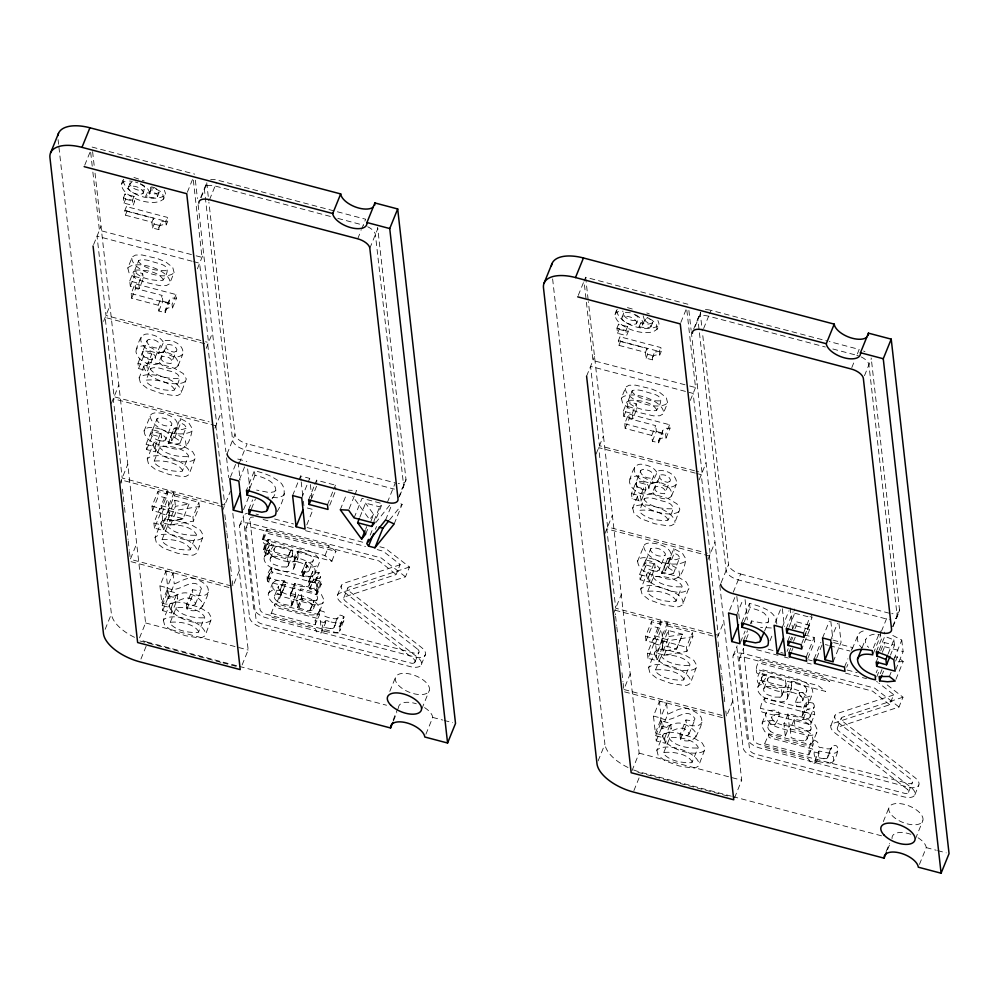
<?xml version="1.0" encoding="UTF-8"?>
<svg xmlns="http://www.w3.org/2000/svg" width="999" height="999" viewBox="0 0 999 999"><rect width="100%" height="100%" fill="white"/><g stroke="black" fill="none" stroke-linecap="round" stroke-linejoin="round"><path stroke-width="0.75" stroke-dasharray="5 3.75" d="M158.816 229.633L158.878 227.36L161.576 221.753L167.77 221.104L167.357 217.37L126.436 206.581L124.85 210.489L125.375 215.172L151.91 222.178L152.56 227.984L158.816 229.633L160.464 223.439M165.11 312.675L165.172 310.402L169.143 300.612L170.255 298.926L172.627 298.064L176.448 298.276L176.036 294.543L135.115 283.753L131.144 293.544L131.668 298.226L158.204 305.219L158.853 311.026L165.11 312.675L169.081 302.884L169.143 300.612M278.396 586.388L278.296 587.175A10.29 5.007 22.1 0 0 278.534 588.349L278.871 589.035A7.805 3.796 22.1 0 0 280.507 590.909C283.366 591.171 278.009 604.27 276.523 600.699A7.805 3.796 22.1 0 1 274.9 598.826L274.563 598.139A10.29 5.007 22.1 0 1 274.325 596.965L274.425 596.178A8.179 3.984 22.1 0 1 275.886 594.717A9.478 4.608 22.1 0 1 279.683 594.255L281.406 594.28L285.502 584.353L284.965 581.231L280.931 580.169L276.236 580.419L272.54 583.079L272.852 588.211L276.823 593.044L283.666 596.965L315.247 605.094L321.94 603.771L323.414 601.935L323.676 599.338L321.266 594.255L315.497 589.772L309.203 587.137L294.742 583.416L290.397 593.593L291.758 605.918L284.253 604.42A11.301 5.495 22.1 0 1 277.535 601.585M652.347 359.827L652.397 357.555L655.107 351.948L661.301 351.286L660.876 347.565L619.967 336.775L618.369 340.684L618.905 345.367L645.441 352.372L646.091 358.179L652.347 359.827L653.995 353.634M658.641 442.869L658.691 440.596L662.662 430.806L663.786 429.12L666.158 428.259L669.979 428.459L669.555 424.737L628.633 413.948L624.662 423.738L625.187 428.421L651.723 435.414L652.384 441.221L658.641 442.869L662.612 433.079L662.662 430.806M770.466 731.218L770.054 730.893A7.805 3.796 22.1 0 1 768.418 729.02L768.094 728.333A10.29 5.007 22.1 0 1 767.856 727.16L767.944 726.373A8.179 3.984 22.1 0 1 769.405 724.912A9.478 4.608 22.1 0 1 773.201 724.45L775.049 724.325L774.125 720.816L767.07 720.179L762.724 722.065L761.775 725.936L764.759 731.568L771.777 736.325L803.883 744.992L809.153 744.755L812.299 743.031L816.945 732.13L817.194 729.532L814.784 724.437L809.028 719.967L802.721 717.332L788.273 713.611L783.915 723.788L785.289 736.113L777.771 734.615A11.101 5.395 22.1 0 1 770.341 731.28M775.049 724.325C782.105 713.948 780.044 708.691 770.067 710.539C767.844 710.876 765.621 712.562 765.684 714.984C766.196 723.014 775.162 726.797 781.88 728.696L802.697 734.19C807.18 735.239 814.098 736.95 816.945 732.13M325.349 621.003L325.549 622.839L321.116 633.091L316.72 631.843L315.272 628.708L272.377 617.382C269.83 616.445 270.741 611.001 274.126 614.06L314.997 624.812L319.543 614.797L319.193 610.489L324.101 611.713L324.925 616.321L328.221 617.494A21.391 10.402 22.1 0 0 334.952 618.806L336.601 618.606A5.207 2.535 22.1 0 0 337.699 618.094L338.199 617.157A10.202 4.958 22.1 0 0 338.211 616.358C337.987 613.736 344.717 615.696 344.268 618.256A25.699 12.5 22.1 0 1 344.28 619.218L339.598 631.256M319.543 614.797L275.886 603.683C273.976 603.346 274.825 607.355 276.348 607.592L318.768 618.781C322.552 620.179 318.132 628.071 324.25 627.285M830.718 762.911A10.077 4.908 22.1 0 0 833.104 761.438C836.238 759.09 842.332 741.021 831.742 746.553A10.202 4.958 22.1 0 1 831.73 747.339L831.218 748.276A5.207 2.535 22.1 0 1 830.132 748.8L827.909 748.875A22.053 10.727 22.1 0 1 821.752 747.639C816.545 748.676 819.679 742.632 816.745 741.445C809.777 736.925 815.172 744.929 812.187 745.154L769.105 733.828L764.572 743.855L764.922 746.902L765.896 747.564L808.316 758.765C813.223 767.632 818.83 762.899 818.868 751.198M768.556 734.065L768.893 737.112L769.867 737.774L812.299 748.963C816.083 750.374 811.663 758.266 817.781 757.479M873.313 653.458L880.693 635.277C872.477 631.093 859.215 639.135 868.643 647.414M127.785 268.007L129.133 273.152L135.926 278.559L144.405 282.055L160.002 285.689L166.321 285.577L169.518 283.816L174.113 272.652L172.765 267.495L165.971 262.063L157.63 258.591L141.945 254.945L135.577 255.057L132.368 256.83L127.785 268.007C135.764 259.415 169.206 269.268 170.13 282.442M131.756 258.217C132.705 271.353 166.071 281.169 174.113 272.652M139.123 377.897L140.472 383.042L147.265 388.449L161.388 393.606L174.912 395.741L177.66 395.467L180.856 393.706L186.313 378.983L183.329 373.614L174.363 368.231L158.641 363.586L150.462 362.699L147.702 362.987L144.505 364.76L139.123 377.897C147.103 369.305 180.544 379.158 181.468 392.332M143.893 366.146C144.843 379.283 178.209 389.098 186.239 380.582M147.215 458.891L148.551 464.036L155.357 469.443L169.48 474.6L183.004 476.735L185.739 476.461L188.948 474.7L195.604 457.043L192.62 451.673L183.641 446.291L167.932 441.645L159.74 440.759L156.993 441.046L153.784 442.819L147.215 458.891C155.195 450.299 188.636 460.152 189.56 473.326M153.172 444.205C154.121 457.342 187.487 467.157 195.529 458.641M155.032 537.487L156.381 542.632L163.174 548.039L177.298 553.196L190.821 555.332L193.569 555.057L196.766 553.284L203.421 535.626L200.437 530.257L191.458 524.875L175.749 520.242L167.57 519.355L164.81 519.642L161.601 521.416L155.032 537.487C163.012 528.896 196.453 538.748 197.377 551.923M161.001 522.802C161.938 535.939 195.317 545.741 203.346 537.237M163.299 620.054L164.648 625.199L171.441 630.606L185.564 635.764L199.088 637.899L201.835 637.624L205.032 635.864L211.688 618.206L208.704 612.837L199.725 607.454L184.016 602.809L175.836 601.922L173.077 602.21L169.867 603.995L163.299 620.054C171.279 611.463 204.72 621.316 205.644 634.49M169.268 605.369C170.205 618.506 203.584 628.321 211.613 619.805M621.316 398.201L622.652 403.346L629.457 408.753L637.924 412.25L653.533 415.871L659.839 415.759L663.049 413.998L667.632 402.834L666.283 397.677L659.502 392.257L651.161 388.786L635.464 385.139L629.095 385.252L625.898 387.025L621.316 398.201C629.295 389.61 662.737 399.463 663.661 412.637M625.287 388.411C626.236 401.548 659.602 411.351 667.632 402.834M632.654 508.079L633.99 513.236L640.796 518.643L654.919 523.801L668.443 525.936L671.178 525.649L674.387 523.888L679.844 509.165L676.86 503.796L667.881 498.414L652.172 493.781L643.993 492.894L641.233 493.181L638.024 494.955L632.654 508.079C640.634 499.5 674.075 509.353 674.999 522.514M637.424 496.341C638.361 509.478 671.74 519.28 679.77 510.776M640.734 589.085L642.082 594.23L648.875 599.637L663.011 604.795L676.535 606.93L679.27 606.655L682.479 604.882L689.123 587.225L686.138 581.855L677.172 576.473L661.45 571.84L653.271 570.953L650.511 571.241L647.315 573.014L640.734 589.085C653.646 576.848 676.111 600.998 689.048 588.836M646.703 574.4C646.528 582.892 656.917 585.926 663.324 588.448M648.563 667.669L649.899 672.827L656.705 678.234L670.829 683.391L684.352 685.526L687.087 685.239L690.297 683.478L696.94 665.821L693.955 660.451L684.989 655.069L669.268 650.436L661.088 649.537L658.341 649.825L655.132 651.61L648.563 667.669C656.543 659.09 689.984 668.93 690.908 682.105M654.52 652.984C655.469 666.133 688.835 675.936 696.865 667.419M656.83 750.249L658.166 755.394L664.972 760.801L679.095 765.958L692.619 768.094L695.354 767.819L698.563 766.046L705.207 748.401L702.222 743.019L693.256 737.637L677.534 733.004L669.355 732.117L666.608 732.404L663.398 734.178L656.83 750.249C664.81 741.658 698.251 751.51 699.175 764.685M662.787 735.564C663.736 748.701 697.102 758.516 705.132 749.999M683.091 603.521C683.266 595.079 672.989 591.97 666.608 589.46M277.135 511.65C283.067 501.798 289.835 486.501 276.423 479.607C269.855 475.037 262.138 472.589 254.433 470.691L246.478 490.272M776.772 624.025C776.673 610.664 760.039 606.306 749.512 603.384L741.57 622.964M863.261 630.981C854.757 633.004 856.555 643.718 862.137 648.001M186.476 604.457L186.975 608.94C195.23 614.422 209.315 606.605 198.564 598.488A12.675 6.169 22.1 0 0 191.746 594.542C183.404 589.922 175.787 595.704 168.294 598.663L167.07 587.749L173.039 573.064L165.896 571.178L159.94 585.864L161.838 602.822C173.564 609.315 186.813 588.848 195.479 603.271L194.817 604.782L192.732 605.332L186.476 604.457L192.432 589.76L198.689 590.646L200.787 590.097L201.436 588.586C192.782 574.163 179.533 594.63 167.807 588.136L165.896 571.178M202.485 606.805C204.895 599.8 213.062 589.785 204.533 583.803A12.675 6.169 22.1 0 0 197.702 579.857C189.36 575.237 181.743 581.018 174.263 583.978L168.294 598.663M679.994 734.64L680.506 739.123C688.761 744.605 702.846 736.787 692.095 728.683A12.675 6.169 22.1 0 0 685.264 724.737C676.922 720.117 669.305 725.898 661.825 728.858L660.601 717.944L666.558 703.259L659.427 701.373L653.458 716.058L655.369 733.004C667.095 739.51 680.344 719.043 688.998 733.466L688.348 734.977L686.251 735.526L679.994 734.64L685.963 719.954L692.22 720.841L694.305 720.291L694.967 718.781C686.301 704.357 673.051 724.824 661.338 718.318L659.427 701.373M696.016 736.987C698.426 729.982 706.58 719.979 698.051 713.998A12.675 6.169 22.1 0 0 691.233 710.052C682.891 705.431 675.274 711.213 667.782 714.173L661.825 728.858M123.739 179.246C110.39 196.104 165.734 213.674 165.434 193.244L164.373 190.285M123.052 180.582C126.061 195.23 153.534 202.722 165.21 195.404M144.093 430.931C145.005 442.819 160.789 445.092 169.88 447.902C185.477 452.26 189.448 444.505 192.432 428.908L188.923 423.089L180.257 418.431L174.288 433.116L174.788 437.574L179.72 440.784L180.032 443.069L176.086 444.243L168.269 443.144L174.113 428.359L177.372 427.048C179.42 416.733 163.774 412.637 155.682 412.812A14.348 6.981 22.1 0 0 150.737 414.897L144.093 430.931L144.768 429.582A14.348 6.981 22.1 0 1 149.725 427.497C157.817 427.322 173.451 431.418 171.403 441.733L168.269 443.144L174.113 428.359M150.05 416.246C153.059 430.894 180.532 438.386 192.208 431.068M617.257 309.428C603.908 326.298 659.253 343.868 658.965 323.439L657.891 320.467M616.583 310.776C619.592 325.424 647.052 332.917 658.741 325.599M637.612 561.113C638.536 573.014 654.32 575.287 663.411 578.084C679.008 582.442 682.966 574.7 685.963 559.103L682.442 553.271L673.776 548.626L667.819 563.311L668.319 567.757L673.251 570.978L673.551 573.264L669.605 574.437L661.8 573.339L667.632 558.553L670.891 557.242C672.939 546.928 657.305 542.832 649.213 542.994A14.348 6.981 22.1 0 0 644.255 545.092L637.612 561.113L638.299 559.777A14.348 6.981 22.1 0 1 643.244 557.679C651.336 557.517 666.982 561.613 664.934 571.928L661.675 573.239M643.581 546.428C646.59 561.076 674.05 568.581 685.739 561.251M150.637 187.15L150.362 191.383L147.24 192.807L145.517 196.616L148.776 195.305C151.398 189.922 144.43 185.627 140.272 183.716M643.144 315.684L644.53 320.404L640.759 322.989L639.048 326.81L642.307 325.499C644.917 320.117 637.949 315.821 633.803 313.911M302.073 552.122C295.105 547.452 293.431 560.289 294.143 564.772M297.752 551.448L298.114 554.982M795.591 682.305C788.636 677.647 786.962 690.484 787.662 694.967M791.27 681.63L791.645 685.177M267.058 578.121L267.42 581.156L268.481 581.868L316.521 594.517L321.228 584.365L320.916 581.63L313.661 578.958L318.918 578.359A9.041 4.396 22.1 0 0 320.704 576.423L320.729 576.148A11.326 5.507 22.1 0 0 320.629 575.112A8.429 4.096 22.1 0 0 319.355 572.852L312.512 571.628L308.641 581.98A7.168 3.484 22.1 0 1 309.228 583.341L309.29 583.903A7.83 3.809 22.1 0 1 309.265 584.39L309.178 584.952A6.918 3.359 22.1 0 1 308.479 585.889L305.17 586.725L300.112 586.288L268.319 577.996C264.76 579.557 269.855 566.957 272.29 568.194L304.083 576.498L309.153 576.935L312.45 576.098A6.918 3.359 22.1 0 0 313.162 575.162L313.236 574.6A7.83 3.809 22.1 0 0 313.261 574.113L313.236 573.751A7.393 3.596 22.1 0 0 312.625 572.19L312.512 571.628M271.029 568.331L271.391 571.366L272.465 572.077L321.228 584.365M806.143 702.372A7.168 3.484 22.1 0 1 806.73 703.733L806.792 704.307A7.83 3.809 22.1 0 1 806.767 704.794L806.68 705.344A6.918 3.359 22.1 0 1 805.981 706.293L802.672 707.13L797.602 706.693L765.821 698.388C763.311 697.09 757.567 711.063 762.362 712.15L810.364 724.7L814.709 714.697L814.447 711.812L807.192 709.153L812.449 708.553A8.966 4.358 22.1 0 0 814.173 706.867L814.26 706.343A9.091 4.421 22.1 0 0 812.924 703.046M764.56 698.526L764.922 701.56L765.983 702.272L814.709 714.697M272.078 498.751C283.466 485.089 265.971 477.372 254.97 475.424L254.433 470.691M764.622 630.993L768.593 621.203L768.318 617.782L764.035 613.074L759.452 610.589L749.999 607.667L749.512 603.384M264.123 557.804L264.086 558.404A21.741 10.577 22.1 0 0 264.148 559.328A16.284 7.917 22.1 0 0 267.657 565.209A9.353 4.545 22.1 0 0 270.829 567.37L277.547 570.017A30.32 14.748 22.1 0 0 280.17 570.716L285.539 571.628A13.099 6.369 22.1 0 0 290.959 571.041M761.625 678.196L761.588 678.796A21.741 10.577 22.1 0 0 761.65 679.732M163.624 199.325L162.775 194.193L160.327 191.346L151.661 186.688L152.173 191.146L157.093 194.355L157.405 196.641L153.459 197.814L145.517 196.616M186.251 445.754L185.402 440.621L182.954 437.774L174.288 433.116M657.142 329.52L656.306 324.388L652.16 320.217L647.814 317.869M679.77 575.948L678.933 570.816L676.485 567.956L667.819 563.311M163.274 279.857C158.841 271.403 143.631 269.268 134.753 270.242L134.49 271.416C140.722 278.921 153.421 280.806 162.787 280.432C169.343 270.891 169.231 266.096 158.279 263.286C151.998 261.95 145.055 258.117 138.736 260.452L134.753 270.242M174.613 389.747C170.18 381.293 154.97 379.158 146.091 380.132L145.829 381.306C152.06 388.811 164.76 390.696 174.126 390.322C180.157 380.082 183.067 374.263 170.417 371.216C164.136 369.88 157.18 366.059 150.861 368.381L146.091 380.132M182.705 470.754C178.272 462.3 163.062 460.152 154.183 461.126L153.921 462.3C160.152 469.805 172.852 471.69 182.218 471.316L188.674 456.068C184.228 447.614 169.031 445.467 160.152 446.441L154.183 461.126M190.522 549.338C186.089 540.884 170.879 538.748 162 539.722L161.738 540.896C167.969 548.401 180.669 550.287 190.035 549.912L196.491 534.652C192.058 526.198 176.848 524.063 167.969 525.037L162 539.722M198.789 631.917C194.355 623.463 179.146 621.316 170.267 622.29L170.005 623.463C176.236 630.968 188.936 632.854 198.302 632.479L204.758 617.232C200.324 608.778 185.115 606.63 176.236 607.604L170.267 622.29M656.805 410.052C652.372 401.598 637.162 399.463 628.284 400.437L628.021 401.61C634.253 409.115 646.94 411.001 656.318 410.626C662.874 401.074 662.749 396.291 651.81 393.481C645.529 392.145 638.573 388.311 632.255 390.646L628.284 400.437M668.144 519.942C663.711 511.488 648.501 509.353 639.622 510.327L639.36 511.5C645.591 519.005 658.279 520.891 667.657 520.516C673.676 510.277 676.598 504.445 663.935 501.411C657.654 500.074 650.711 496.241 644.392 498.576L639.622 510.327M676.236 600.936C671.79 592.482 656.593 590.347 647.714 591.321L647.452 592.494C653.671 599.999 666.37 601.885 675.749 601.51L682.192 586.251C677.759 577.797 662.549 575.661 653.671 576.635L647.714 591.321M684.053 679.532C679.62 671.078 664.41 668.943 655.531 669.917L655.269 671.091C661.5 678.596 674.188 680.481 683.566 680.107L690.009 664.847C685.576 656.393 670.379 654.245 661.5 655.232L655.531 669.917M692.319 762.1C687.886 753.646 672.677 751.51 663.798 752.484L663.536 753.658C669.767 761.163 682.454 763.049 691.832 762.674L698.276 747.414C693.843 738.96 678.646 736.825 669.767 737.799L663.798 752.484M810.276 716.133L810.189 716.658A8.966 4.358 22.1 0 1 808.466 718.343C792.394 720.716 813.573 716.945 810.738 724.487M267.844 539.66C267.133 549.288 280.707 537.437 267.757 553.908C259.728 553.983 265.722 540.496 268.856 539.522L305.544 549.338L312.1 552.335L316.87 556.093L318.881 559.178L319.38 562.474L314.747 574.075L310.339 576.46L302.984 575.948L301.873 572.002L305.856 562.212L308.142 562.275A7.855 3.821 22.1 0 0 311.276 562.1A8.729 4.246 22.1 0 0 312.15 561.738A7.73 3.759 22.1 0 0 313.274 560.177L313.286 559.652A9.128 4.446 22.1 0 0 312.837 558.241L312.612 557.879A7.205 3.509 22.1 0 0 311.376 556.493L310.964 556.156M305.856 562.212C305.07 568.806 316.558 568.081 319.068 563.661M804.894 686.688A7.205 3.509 22.1 0 1 806.143 688.074L806.53 688.786A9.341 4.545 22.1 0 1 806.817 690.109L806.805 690.371A7.73 3.759 22.1 0 1 805.669 691.932A8.729 4.246 22.1 0 1 804.794 692.295A7.855 3.821 22.1 0 1 801.66 692.469L799.375 692.394L795.404 702.185L796.503 706.143L803.87 706.643L808.266 704.27L812.911 692.657L812.412 689.372L810.401 686.288L805.619 682.529L799.063 679.532L762.374 669.717C759.252 670.691 753.246 684.178 761.288 684.103C774.225 667.632 760.651 679.482 761.363 669.854M799.375 692.394C798.601 699 810.077 698.276 812.587 693.855M290.397 593.593C299.563 595.529 315.272 597.002 319.518 608.141C321.378 615.921 310.527 615.771 305.744 613.935L281.206 607.33L271.84 601.96L269.031 598.314L268.182 594.58L272.54 583.079M294.393 583.641L295.729 596.128L291.758 605.918M787.911 713.835L789.26 726.323L785.289 736.113M136.376 348.963L135.951 351.91C137.949 361.076 149.638 366.483 158.129 363.848L164.011 350.599C167.944 355.731 177.922 359.865 182.829 354.033C184.44 344.842 172.053 338.711 164.298 340.771L158.254 353.609C154.146 347.365 142.033 342.345 136.376 348.963C138.674 342.882 140.522 332.005 149.513 334.278C154.683 335.189 160.315 337.15 163.149 341.895M141.146 337.212L140.722 340.172C142.72 349.325 154.408 354.732 162.899 352.098L164.011 350.599M629.907 479.145L629.47 482.105C631.48 491.258 643.169 496.678 651.66 494.03L657.542 480.794C661.463 485.926 671.453 490.059 676.36 484.215C677.971 475.037 665.584 468.893 657.817 470.954L651.785 483.803C647.664 477.559 635.564 472.539 629.907 479.145C632.205 473.064 634.053 462.2 643.044 464.473C648.214 465.372 653.846 467.345 656.668 472.077M634.677 467.395L634.24 470.354C636.251 479.52 647.939 484.927 656.43 482.292L657.542 480.794M159.353 362.375C163.174 367.557 173.214 371.578 178.059 365.771C179.82 356.481 165.547 348.776 158.254 353.609M652.884 492.569C656.705 497.752 666.745 501.76 671.59 495.966C673.351 486.663 659.065 478.971 651.785 483.803M161.338 357.33L161.638 360.015L164.573 362.662L171.004 363.599L176.96 349.762C175.824 345.779 170.767 343.981 167.008 344.73L161.338 357.33L162.238 356.481C165.996 355.731 171.054 357.53 172.19 361.513L171.965 362.749M166.109 345.579L166.408 348.264L169.343 350.924L174.113 352.16L176.736 350.999M654.857 487.512L655.157 490.209L658.104 492.857L664.535 493.793L670.491 479.957C669.355 475.974 664.298 474.175 660.539 474.925L654.857 487.512L655.769 486.675C659.527 485.926 664.585 487.724 665.721 491.695L665.484 492.932M659.627 475.761L659.939 478.459L662.874 481.106L667.644 482.355L670.254 481.181M155.345 358.566L155.582 357.093C154.046 352.485 148.202 350.474 143.731 351.236L142.145 353.546C143.731 358.191 149.688 360.477 154.246 359.565L160.364 345.342C158.816 340.734 152.972 338.723 148.501 339.485L147.24 340.359L142.47 352.11M648.875 488.761L649.113 487.287C647.577 482.679 641.733 480.669 637.25 481.418L635.664 483.741C637.262 488.374 643.219 490.671 647.777 489.747L653.883 475.536C652.347 470.929 646.503 468.918 642.02 469.68L640.759 470.554L631.493 493.556L632.08 498.726L641.083 501.111L645.854 489.36L645.267 484.178L636.263 481.805L636.85 486.988L632.08 498.726M157.405 196.641L158.991 192.732L158.691 190.447L153.759 187.225L152.173 191.146M180.032 443.069L186.189 427.322L184.44 424.875L180.757 422.877L180.257 418.431M639.048 326.81L646.977 328.009L650.923 326.835L650.624 324.55L645.691 321.328L645.192 316.883M650.923 326.835L652.522 322.927L652.21 320.642L647.277 317.42L645.691 321.328M673.551 573.264L679.72 557.517L677.971 555.069L674.288 553.071L673.776 548.626M262.737 539.51L324.675 555.432L332.105 561.226L267.02 544.043C258.329 545.329 264.922 528.596 267.982 529.632L328.646 545.641L336.089 551.423L267.957 533.441L267.033 532.742L266.708 529.72M756.268 669.705L756.58 672.714L757.504 673.426L825.636 691.408L818.193 685.626L757.529 669.617C753.983 671.116 759.078 658.491 761.513 659.827L822.177 675.824L829.607 681.618L761.488 663.636L760.551 662.924L760.239 659.914M147.24 340.359L146.915 341.795C148.501 346.441 154.458 348.726 159.016 347.814L160.115 346.815M640.759 470.554L640.434 471.99C642.032 476.623 647.989 478.921 652.547 477.997L653.646 477.01M138.736 260.452L138.474 261.626C144.693 269.131 157.392 271.016 166.771 270.642L167.258 270.067M150.861 368.381L150.599 369.555C156.831 377.06 169.53 378.946 178.896 378.571L179.383 378.009M160.152 446.441L159.89 447.614C166.109 455.119 178.809 457.005 188.174 456.63L188.674 456.068M167.969 525.037L167.707 526.211C173.938 533.716 186.626 535.601 196.004 535.227L196.491 534.652M176.236 607.604L175.974 608.778C182.205 616.283 194.892 618.169 204.271 617.794L204.758 617.232M632.255 390.646L631.992 391.82C638.224 399.325 650.923 401.211 660.289 400.836L660.776 400.262M644.392 498.576L644.13 499.75C650.361 507.255 663.049 509.14 672.427 508.766L672.914 508.191M653.671 576.635L653.408 577.809C659.64 585.314 672.339 587.2 681.705 586.825L682.192 586.251M661.5 655.232L661.226 656.405C667.457 663.91 680.157 665.796 689.522 665.421L690.009 664.847M669.767 737.799L669.492 738.973C675.724 746.478 688.423 748.363 697.789 747.989L698.276 747.414M317.22 594.305L316.446 590.809L309.69 588.748L313.661 578.958M330.407 628.471L332.63 628.396A5.207 2.535 22.1 0 0 333.716 627.884L334.228 626.947A10.202 4.958 22.1 0 0 334.24 626.148L338.186 615.484M823.938 758.666L826.148 758.591A5.207 2.535 22.1 0 0 827.247 758.066L827.746 757.13A10.202 4.958 22.1 0 0 827.771 756.343L831.717 745.679M308.491 581.58L315.347 582.642L319.33 572.852M812.849 703.046L806.043 701.822L802.16 712.162A7.168 3.484 22.1 0 1 802.746 713.536L802.821 714.098A7.83 3.809 22.1 0 1 802.784 714.585L802.709 715.134A6.918 3.359 22.1 0 1 801.997 716.083L798.701 716.92L793.631 716.483L760.589 708.316M142.932 193.556L143.369 192.083C140.896 187.225 133.666 184.915 128.646 186.738L128.172 188.074C130.557 192.994 137.924 195.592 142.932 193.556L144.955 188.162L144.106 186.426L139.71 183.566M165.559 439.985L165.996 438.511C163.524 433.653 156.281 431.343 151.274 433.166L150.799 434.503C153.184 439.423 160.552 442.02 165.559 439.985L171.953 423.826C169.48 418.968 162.25 416.658 157.23 418.481L151.274 433.166M636.463 323.751L636.887 322.277C634.415 317.42 627.185 315.11 622.165 316.933L621.69 318.269C624.088 323.189 631.455 325.774 636.463 323.751L638.486 318.356L637.637 316.621L633.229 313.761M659.09 570.179L659.515 568.706C657.042 563.848 649.812 561.538 644.792 563.361L644.318 564.697C646.715 569.617 654.083 572.202 659.09 570.179L665.484 554.02C663.011 549.163 655.781 546.84 650.761 548.676L644.792 563.361M311.838 604.22A10.552 5.132 22.1 0 0 303.708 600.337L296.653 598.95L297.677 607.567L305.045 609.914A11.563 5.619 22.1 0 0 309.802 610.551L310.027 610.514A9.066 4.408 22.1 0 0 311.75 610.202L312.113 610.064A7.792 3.796 22.1 0 0 313.311 609.09L313.536 608.553A10.14 4.933 22.1 0 0 313.074 605.993A8.067 3.921 22.1 0 0 311.663 604.27M313.449 608.828L317.57 598.463A10.202 4.958 22.1 0 0 316.845 595.854A8.067 3.921 22.1 0 0 315.259 594.13M805.281 740.384L805.631 740.259A7.792 3.796 22.1 0 0 806.842 739.285L807.067 738.748A10.14 4.933 22.1 0 0 806.593 736.188A8.067 3.921 22.1 0 0 805.194 734.452M806.967 739.023L811.038 728.958A10.14 4.933 22.1 0 0 810.576 726.398A8.067 3.921 22.1 0 0 809.165 724.662M296.653 598.95L300.836 588.898L307.667 590.484A10.639 5.17 22.1 0 1 315.384 594.093M809.34 724.625A10.552 5.132 22.1 0 0 801.21 720.741L794.355 719.093L790.172 729.145L791.208 737.761L798.563 740.097A10.952 5.32 22.1 0 0 805.419 740.509M794.155 719.355L795.179 727.971L802.547 730.306M812.974 741.92C814.048 727.984 792.781 725.724 783.94 723.626M131.806 182.168L129.758 184.153C132.155 189.086 139.523 191.671 144.53 189.635M157.23 418.481L156.756 419.817C159.153 424.737 166.521 427.335 171.528 425.299M630.369 312.799L625.337 312.362L623.289 314.348C625.674 319.28 633.041 321.865 638.049 319.83M650.761 548.676L650.287 550.012C652.672 554.932 660.039 557.517 665.047 555.481M272.29 544.418L268.943 546.053L268.094 549.25A16.284 7.917 22.1 0 0 271.628 555.419M339.972 630.606L339.872 626.51L334.215 625.274M833.491 760.801L833.403 756.705L827.746 755.469M315.085 573.451C316.646 564.285 305.02 560.089 298.002 558.054L263.873 549.45M808.616 703.646C810.177 694.48 798.538 690.284 791.52 688.236L757.392 679.645M84.728 165.222L89.922 152.41M93.631 244.568L101.011 226.386M123.439 197.927L125.025 194.018L134.028 196.391L134.615 201.561L133.017 205.482L124.013 203.109L123.439 197.927L132.442 200.3L133.017 205.482M128.646 186.738L130.232 182.829M124.013 203.109L125.612 199.188L125.025 194.018M125.375 215.172L126.96 211.264L126.436 206.581M132.442 200.3L134.028 196.391M149.413 194.131L150.999 190.21M103.571 321.366L109.927 305.694M151.91 222.178L153.509 218.257L126.96 211.264M129.72 280.981L133.704 271.191L142.707 273.564L143.282 278.733L139.311 288.524L130.307 286.151L129.72 280.981L138.724 283.354L139.311 288.524M152.56 227.984L154.158 224.063L153.509 218.257M130.307 286.151L134.278 276.361L133.704 271.191M131.668 298.226L135.639 288.436L135.115 283.753M138.724 283.354L142.707 273.564M158.878 227.36L159.99 225.674L162.362 224.812L166.184 225.012L165.772 221.291L167.357 217.37M166.184 225.012L167.77 221.104M187.312 192.283L193.094 178.047L202.01 257.367L192.957 254.97M111.376 403.421L118.844 385.015M200.724 197.477L207.005 182.005A12.088 5.882 22.1 0 0 206.805 183.566L208.716 200.599M201.086 197.665L206.805 183.566M158.204 305.219L162.175 295.429L135.639 288.436M158.853 311.026L162.825 301.236L162.175 295.429M137.974 363.361L142.745 351.611L151.748 353.983L152.323 359.165L147.552 370.916L138.549 368.544L137.974 363.361L146.978 365.734L147.552 370.916M138.549 368.544L143.319 356.793L142.745 351.611M209.528 199.725L216.533 182.492M146.978 365.734L151.748 353.983M165.172 310.402L166.284 308.716L168.656 307.854L172.477 308.067L172.053 304.333L176.036 294.543M172.477 308.067L176.448 298.276M197.352 268.831L203.596 253.446M119.805 483.903L127.76 464.323M146.066 444.355L152.023 429.67L161.026 432.043L161.613 437.225L155.644 451.91L146.641 449.538L146.066 444.355L155.057 446.728L155.644 451.91M178.059 365.771L182.829 354.033M146.641 449.538L152.61 434.852L152.023 429.67M155.057 446.728L161.026 432.043M206.156 348.426L212.512 332.754M172.04 440.559L177.997 425.874M174.788 437.574L180.757 422.877M231.393 585.976L130.32 559.303L136.676 543.643M174.276 495.816L198.876 502.31L199.35 506.493L193.381 521.178L170.667 524.912L163.062 522.914L161.963 513.149L152.497 510.651L151.998 506.193L157.967 491.508L167.432 494.006L161.463 508.691L161.126 505.631L167.083 490.946L173.926 492.744L174.276 495.816L168.307 510.501L167.957 507.43L173.926 492.744M152.497 510.651L158.466 495.966L157.967 491.508M105.145 629.32L111.401 613.935L58.779 145.804M154.458 528.134L153.883 522.952L159.84 508.266L160.427 513.449L154.458 528.134L163.461 530.506L169.43 515.821L168.843 510.639L162.887 525.324L163.461 530.506M161.963 513.149L167.932 498.464L158.466 495.966M163.062 522.914L169.031 508.229L167.932 498.464M183.017 518.793L169.493 521.016L168.806 514.947L174.775 500.262L188.973 504.008L175.449 506.331L169.493 521.016L183.017 518.793L188.973 504.008M170.667 524.912L176.623 510.227L199.35 506.493M214.91 428.134L221.428 412.075M139.535 637.861L145.592 622.951L95.017 173.002M193.381 521.178L192.919 516.995L198.876 502.31M161.838 602.822L167.807 588.136M162.15 605.519L168.107 590.834L177.11 593.206L177.697 598.389L171.728 613.074L162.725 610.701L162.15 605.519L171.154 607.892L171.728 613.074M140.946 659.028L147.765 642.245L237.862 666.021M162.725 610.701L168.694 596.016L168.107 590.834M227.048 453.958L235.002 434.378L208.891 202.148M171.154 607.892L177.11 593.206M230.394 477.222L236.638 461.838M239.173 463.399L247.128 443.806A12.088 5.882 22.1 0 1 235.002 434.378M222.402 510.976L230.344 491.383M239.41 479.607L245.654 464.223M186.975 608.94L192.944 594.255L192.432 589.76M195.367 604.158L201.336 589.472M249.85 488.012L254.97 475.424M243.556 509.752L248.664 497.165M239.635 525.486L243.619 515.696M357.717 238.811L361.051 230.594M361.613 229.221L365.659 219.231L217.482 180.145A12.088 5.882 22.1 0 0 210.689 179.645M248.664 509.652L252.635 499.862M251.461 508.741L255.432 498.951M245.941 528.159L249.925 518.369M369.83 248.252L377.784 228.671A12.088 5.882 22.1 0 0 377.21 226.91M239.261 570.704L232.904 586.363L231.88 577.222M262.712 539.672L266.683 529.87M263.699 539.335L267.67 529.545M263.823 549.6L267.807 539.81M264.872 549.313L268.856 539.522M264.186 552.509L268.107 542.544M265.372 553.271L269.355 543.481M264.41 556.73L268.381 546.94M267.757 553.908L271.74 544.118M292.607 495.554L300.562 475.974L309.69 478.384L310.077 481.893M270.342 558.404L274.313 548.613M267.695 577.872L271.666 568.081M267.969 577.909L271.94 568.106M267.345 580.981L271.328 571.191M301.735 497.964L309.69 478.384M268.481 581.868L272.465 572.077M308.616 499.787L314.298 485.801M314.872 484.403L316.571 480.194L335.427 485.177L335.951 489.86M242.12 664.934L248.177 650.012L232.755 512.737M272.402 556.518A10.302 5.007 22.1 0 1 279.345 557.017L287.088 559.003L291.059 549.213L292.07 549.949L292.52 553.708M311.413 498.876L316.533 486.288M288.536 563.498L287.375 559.128L291.346 549.338M274.513 595.953L278.484 586.163M288.349 565.222L292.332 555.432M268.469 593.081L272.252 590.209L279.982 590.397L283.966 580.594M306.793 524.887L313.037 509.502L304.058 507.13M279.982 590.397L284.253 580.681M271.041 613.823L275.025 603.883M277.385 601.361L281.356 591.57M293.768 561.238L298.376 551.186M281.231 594.355L285.502 584.353M294.405 560.976L298.664 551.223M293.806 568.169L297.777 558.379M291.071 593.194L295.042 583.404M291.358 593.244L295.329 583.453M327.472 504.757L333.154 490.771M333.716 489.373L335.427 485.177M301.86 572.152L306.156 562M329.707 505.244L335.389 491.258M302.472 575.624L306.456 565.834M302.709 575.811L306.681 566.021M302.984 575.948L306.955 566.158M290.884 606.168L294.855 596.378L295.729 596.128M303.284 576.023L307.267 566.233M291.159 606.193L295.13 596.403M309.19 570.441L313.162 560.651M297.59 607.392L301.573 597.602L300.624 589.16M297.677 607.567L301.573 597.602M308.716 581.331L312.699 571.54M308.991 581.331L312.962 571.54M298.776 608.254L302.759 598.463L309.016 600.124M309.078 585.214L313.049 575.424M340.259 509.727L346.503 494.343M309.84 588.935L313.811 579.145M324.975 555.669L328.946 545.879M314.548 582.18L318.519 572.39M314.835 582.292L318.818 572.502M316.583 586.713L320.554 576.923M315.821 590.521L319.792 580.731M349.151 508.766L354.27 496.178M354.832 494.78L356.543 490.584L348.214 490.147M316.945 591.42L320.916 581.63M309.777 610.526L313.998 600.724A9.066 4.408 22.1 0 0 315.734 600.411L316.084 600.274A7.792 3.796 22.1 0 0 317.295 599.3L317.42 599.038M316.233 594.467L320.204 584.677M310.027 610.514L313.998 600.724M331.868 561.038L335.851 551.248M354.096 517.882L362.05 498.301L382.255 503.633L374.3 523.214M315.572 624.587L315.147 620.591L319.118 610.639M319.443 611.725L323.414 601.935M359.89 517.107L365.572 503.121L379.707 506.855L382.255 503.633M337.4 595.317L341.371 585.514M365.622 529.333L366.758 526.535M365.709 534.015L368.556 527.022M370.829 521.428L373.663 514.435L365.572 503.121M374.026 520.841L379.707 506.855M343.793 597.739L347.777 587.949M370.154 535.189L373.002 528.196M334.153 627.222L338.124 617.432M375.374 529.32L376.511 526.523M387.35 502.485L395.304 482.904L247.128 443.806M339.61 626.361L343.594 616.57M339.872 626.51L343.843 616.72M340.06 626.698L344.031 616.907M385.589 519.967L391.833 504.582M398.589 497.689L405.981 479.483L377.784 228.671M399.5 496.503L405.781 481.043M394.168 523.951L402.122 504.37L399.662 503.221M414.423 662.687A6.031 2.935 22.1 0 0 414.011 659.253L341.408 602.697A12.875 6.256 22.1 0 1 340.097 593.006L396.203 574.537L400.137 564.46L383.117 551.198L377.197 549.587M249.588 617.582A12.862 6.256 22.1 0 0 262.35 627.609L410.639 666.733A12.862 6.256 22.1 0 0 420.966 665.309A12.862 6.256 22.1 0 0 417.607 657.33L345.529 601.198A6.019 2.922 22.1 0 1 345.092 596.728L405.482 576.81L409.465 567.02L385.139 548.139L379.907 546.765M389.785 691.395L395.467 677.409M414.96 662.062L418.943 652.272M393.131 720.079L397.677 708.89M393.419 720.991L396.828 712.599M421.328 664.597L425.312 654.807M578.246 295.417L583.453 282.605M584.028 281.181L585.626 277.26L688.211 304.32M421.903 708.716L429.283 690.534M425.924 734.203L432.729 717.419A18.144 8.829 22.1 0 0 422.939 706.643M586.588 376.161L594.542 356.568M616.957 328.122L618.556 324.2L627.559 326.586L628.134 331.755L626.548 335.676L617.544 333.304L616.957 328.122L625.961 330.494L626.548 335.676M622.165 316.933L623.763 313.024M617.544 333.304L619.13 329.383L618.556 324.2M618.905 345.367L620.491 341.458L619.967 336.775M625.961 330.494L627.559 326.586M642.931 324.313L644.53 320.404M596.028 454.17L603.458 435.889M645.441 352.372L647.027 348.451L620.491 341.458M623.251 411.163L627.222 401.373L636.226 403.746L636.813 408.928L632.829 418.718L623.838 416.346L623.251 411.163L632.255 413.549L632.829 418.718M646.091 358.179L647.677 354.258L647.027 348.451M623.838 416.346L627.809 406.556L627.222 401.373M625.187 428.421L629.17 418.631L628.633 413.948M632.255 413.549L636.226 403.746M652.397 357.555L653.521 355.856L655.881 354.995L659.715 355.207L659.29 351.486L660.876 347.565M659.715 355.207L661.301 351.286M680.831 322.477L686.625 308.241L695.541 387.55L686.488 385.164M604.894 533.616L612.375 515.209M693.693 329.033L700.536 312.2A12.088 5.882 22.1 0 0 700.336 313.761L702.247 330.794M695.167 326.486L700.336 313.761M651.723 435.414L655.706 425.624L629.17 418.631M652.384 441.221L656.355 431.431L655.706 425.624M703.608 328.546L708.628 316.208L825.374 347.003M709.577 313.861L711.013 310.339L827.759 341.134M641.083 501.111L640.496 495.929L645.267 484.178M658.691 440.596L659.802 438.911L662.175 438.049L665.996 438.249L665.584 434.528L669.555 424.737M665.996 438.249L669.979 428.459M690.309 400.424L697.127 383.641M613.336 614.098L621.291 594.517M639.585 574.55L645.554 559.865L654.557 562.237L655.132 567.42L649.175 582.105L640.172 579.732L639.585 574.55L648.588 576.923L649.175 582.105M671.59 495.966L676.36 484.215M640.172 579.732L646.128 565.047L645.554 559.865M648.588 576.923L654.557 562.237M699.15 479.92L706.043 462.949M661.8 573.339L667.632 558.553M665.559 570.741L671.528 556.056M668.319 567.757L674.288 553.071M721.902 715.371L623.838 689.497L630.207 673.838M667.794 626.011L692.407 632.492L692.881 636.688L686.912 651.373L664.185 655.107L656.593 653.096L655.494 643.344L646.028 640.846L645.529 636.388L651.485 621.703L660.951 624.2L654.994 638.885L654.645 635.826L660.614 621.128L667.444 622.939L667.794 626.011L661.837 640.696L661.488 637.624L667.444 622.939M646.028 640.846L651.985 626.161L651.485 621.703M598.114 760.913L604.919 744.13L552.297 275.986M647.989 658.316L647.402 653.146L653.371 638.461L653.958 643.631L647.989 658.316L656.992 660.689L662.949 646.003L662.374 640.834L656.405 655.519L656.992 660.689M655.494 643.344L661.45 628.658L651.985 626.161M656.593 653.096L662.549 638.411L661.45 628.658M662.337 645.142L668.294 630.456L682.504 634.203L676.548 648.988L663.011 651.211L662.337 645.142L676.548 648.988M663.011 651.211L668.98 636.525L668.294 630.456M664.185 655.107L670.154 640.421L692.881 636.688M707.966 559.502L714.959 542.27M676.535 648.888L682.504 634.203M631.967 770.766L639.123 753.146L588.361 301.661M686.912 651.373L686.438 647.177L692.407 632.492M655.369 733.004L661.338 718.318M655.669 735.714L661.638 721.028L670.641 723.401L671.216 728.583L665.259 743.268L656.256 740.896L655.669 735.714L664.672 738.086L665.259 743.268M633.903 790.621L639.585 776.635M656.256 740.896L662.225 726.211L661.638 721.028M721.128 582.779L728.521 564.56L702.422 332.342M664.672 738.086L670.641 723.401M733.254 592.22L740.646 574A12.088 5.882 22.1 0 1 728.521 564.56M717.519 637.25L723.875 621.578M729.67 610.152L734.777 597.564M680.506 739.123L686.463 724.437L685.963 719.954M736.663 615.097L742.919 599.712M688.898 734.352L694.854 719.667M744.317 621.653L749.999 607.667M733.166 655.669L737.137 645.878M851.797 367.632L854.582 360.789M832.854 348.988L856.805 355.294L859.19 349.425L829.257 341.533M740.521 642.295L745.054 631.106M743.543 640.521L747.514 630.731M750.349 623.738L751.485 620.941L763.398 623.264L767.644 622.427L768.593 621.203M746.29 639.173L749.125 632.18M739.472 658.353L743.443 648.563M864.472 375.699L871.315 358.866A12.088 5.882 22.1 0 0 871.116 358.004M732.791 700.898L726.435 716.558L725.574 708.928M775.212 622.502L780.881 608.516M769.967 640.821L772.801 633.828M757.941 686.925L761.912 677.135M782.205 627.447L789.023 610.664M786.275 628.521L793.094 611.738M763.86 688.598L767.844 678.808M789.035 627.21L794.704 613.224L794.23 608.94M787.699 641.183L789.972 635.589M792.806 628.596L795.654 621.603L809.215 625.187L809.689 629.432L801.735 649.013M790.446 639.835L791.583 637.037M794.992 628.646L796.128 625.849L795.654 621.603M787.087 651.448L788.223 648.651M791.62 640.259L792.756 637.462M788.973 652.472L790.671 648.276M793.518 641.283L795.216 637.087M762 723.276L766.058 713.261M791.72 651.123L792.856 648.326M734.552 797.826L741.708 780.207L719.755 584.977M803.508 633.066L810.314 616.283M768.031 726.136L772.015 716.345M804.557 635.951L811.937 617.769L811.45 613.486M801.835 643.368L803.533 639.173M804.108 637.774L809.215 625.187M781.88 695.404L785.851 685.614M787.324 698.351L791.308 688.561M806.193 657.017L814.148 637.437L805.531 635.164M807.804 658.466L814.622 641.683L814.148 637.437M822.539 637.936L829.357 621.153M814.06 659.09L820.878 642.307M816.82 657.779L821.927 645.192M802.709 700.636L806.692 690.846M830.681 640.084L837.499 623.301M802.597 715.409L806.58 705.619M803.221 718.943L807.192 709.153M810.114 716.895L814.085 707.105M833.129 661.85L841.071 642.27L838.623 620.504M764.572 743.855L808.203 754.957C810.077 752.459 808.278 743.78 812.649 740.833M844.505 667.12L847.914 658.728M851.323 650.337L852.459 647.539L833.203 642.457M809.09 754.782L813.074 744.992M852.259 649.013L857.367 636.425M846.69 667.207L847.826 664.41M815.109 762.986L815.122 760.726L818.193 761.363M814.897 760.988L818.943 751.036L822.177 751.573A36.226 17.62 22.1 0 0 828.833 753.034L833.341 753.283A10.465 5.095 22.1 0 0 834.365 753.171A10.077 4.908 22.1 0 0 837.075 751.648L837.474 751.011M862.05 647.802L865.459 639.41M830.918 725.499L834.902 715.709M837.324 727.934L841.295 718.144M827.684 757.404L831.655 747.614M873.401 647.814L879.083 633.828M881.43 631.306L887.874 615.446M876.335 651.685L882.579 636.301M879.083 650.337L884.764 636.351L884.29 632.105M876.185 662.037L877.884 657.841M880.718 650.849L884.127 642.457L894.505 645.192L890.534 654.982M892.669 626.51L899.5 609.665L871.315 358.866M882.342 652.297L884.615 646.703L884.127 642.457M893.019 626.698L899.3 611.226M876.198 672.764L877.334 669.967M876.685 677.01L879.52 670.017M888.161 653.846L893.843 639.86L884.764 636.351M880.269 673.751L881.967 669.555M882.454 673.85L883.591 671.053M893.818 659.677L901.76 640.097L890.421 634.215M889.385 676.473L891.083 672.277M895.628 661.088L897.339 656.892L903.183 661.475L895.229 681.056M895.741 669.767L903.121 651.585L901.76 640.097M907.479 789.447L834.927 732.891A12.875 6.256 22.1 0 1 833.616 723.189L889.722 704.732L893.668 694.655L878.808 683.079M899.013 706.992L874.687 688.124L744.243 653.708A12.862 6.256 22.1 0 0 732.941 657.379L743.106 747.776A12.862 6.256 22.1 0 0 755.881 757.804L904.17 796.927A12.862 6.256 22.1 0 0 914.497 795.504A12.862 6.256 22.1 0 0 911.138 787.524L839.048 731.393A6.019 2.922 22.1 0 1 838.611 726.922L899.013 706.992L902.984 697.202L884.814 683.066M883.316 821.59L888.998 807.604M908.491 792.257L912.462 782.467M886.101 851.672L889.497 843.281M887.512 849.787L890.359 842.794M914.859 794.792L918.83 785.002M915.421 838.91L922.814 820.716M919.442 864.397L926.26 847.614A18.144 8.829 22.1 0 0 916.47 836.837M819.093 753.196L808.666 750.624M343.943 620.816L343.718 621.253A10.302 5.007 22.1 0 1 341.183 622.939A10.465 5.095 22.1 0 1 339.81 623.101L334.178 622.639A36.838 17.92 22.1 0 1 329.058 621.478M121.466 184.503L122.14 183.154A14.348 6.981 22.1 0 1 127.098 181.069M614.984 314.685L615.671 313.349A14.348 6.981 22.1 0 1 620.629 311.251L623.089 311.226M810.951 729.233L810.813 729.495A7.792 3.796 22.1 0 1 809.602 730.469L809.252 730.594M208.454 592.107C205.619 597.689 197.752 595.267 192.944 594.255M701.972 722.302C699.15 727.884 691.283 725.449 686.463 724.437M284.515 493.469L283.441 495.541L278.471 497.839L266.596 497.09M789.26 726.323L781.755 724.824M275.487 490.359L274.438 491.708L269.755 492.632L256.618 490.072M301.873 572.002L304.158 572.065M795.404 702.185L797.689 702.26M787.299 691.433L791.62 692.095M373.663 514.435L369.593 519.542L352.672 496.266M375.649 522.827L390.709 503.921M281.406 594.28L280.282 590.471M779.033 714.535L777.185 714.66A9.478 4.608 22.1 0 0 773.376 715.109A8.179 3.984 22.1 0 0 771.915 716.583L771.827 717.369A10.29 5.007 22.1 0 0 772.065 718.543L772.402 719.23A7.805 3.796 22.1 0 0 774.025 721.103L774.437 721.428A11.101 5.395 22.1 0 0 781.742 724.787M389.61 519.867L402.122 504.37M790.221 729.008L797.227 730.469A10.552 5.132 22.1 0 1 805.369 734.415M158.991 192.732L155.045 193.906L147.24 192.807M185.989 428.384L182.043 429.558L174.238 428.459M652.522 322.927L648.576 324.088L640.759 322.989M679.52 558.578L675.574 559.752L667.757 558.653M414.448 662.699L413.848 663.036A5.707 2.772 22.1 0 1 411.725 663.299L261.775 623.925A6.019 2.922 22.1 0 1 256.044 619.38L245.854 528.758A6.019 2.922 22.1 0 1 250.986 527.135L379.133 560.988L396.203 574.537M321.441 630.644L324.675 631.181M802.06 711.613L808.878 712.836A9.091 4.421 22.1 0 1 810.201 716.096M290.572 557.117L285.002 557.167L277.572 554.52A6.469 3.147 22.1 0 1 276.748 553.958A7.38 3.596 22.1 0 1 274.737 551.86L274.213 550.611A11.064 5.382 22.1 0 1 276.248 546.878M409.465 567.02L349.063 586.937A6.019 2.922 22.1 0 0 349.5 591.408L421.578 647.539A12.862 6.256 22.1 0 1 424.937 655.519A12.862 6.256 22.1 0 1 414.622 656.942L266.333 617.832A12.862 6.256 22.1 0 1 253.559 607.792L243.394 517.395A12.862 6.256 22.1 0 1 247.477 513.224M902.984 697.202L842.594 717.132A6.019 2.922 22.1 0 0 843.019 721.603L915.109 777.734A12.862 6.256 22.1 0 1 918.468 785.714A12.862 6.256 22.1 0 1 908.141 787.137L759.852 748.014A12.862 6.256 22.1 0 1 747.09 737.986L736.912 647.577A12.862 6.256 22.1 0 1 737.337 645.516M309.69 588.748L314.947 588.149A8.966 4.358 22.1 0 0 316.671 586.463L316.758 585.938A9.091 4.421 22.1 0 0 315.422 582.642M268.306 554.208L267.919 554.333A13.287 6.456 22.1 0 0 264.186 557.817M286.401 566.982L280.657 566.883L273.601 564.31A6.469 3.147 22.1 0 1 272.402 563.461A7.38 3.596 22.1 0 1 270.766 561.65L270.23 560.402A11.039 5.37 22.1 0 1 272.477 556.593M783.903 687.374L778.159 687.287L771.103 684.715A6.469 3.147 22.1 0 1 769.904 683.865A7.38 3.596 22.1 0 1 768.268 682.055L767.731 680.806A11.039 5.37 22.1 0 1 769.979 676.985M779.932 697.165L774.188 697.077L767.12 694.505A6.469 3.147 22.1 0 1 765.933 693.656A7.38 3.596 22.1 0 1 764.285 691.845L763.76 690.596A11.039 5.37 22.1 0 1 765.996 686.775M400.174 564.747L344.068 583.204A12.875 6.256 22.1 0 0 345.379 592.907L417.557 649.125M893.693 694.942L837.587 713.398A12.875 6.256 22.1 0 0 838.91 723.089L911.45 779.657A6.031 2.935 22.1 0 1 911.925 783.091L911.35 783.441A5.707 2.772 22.1 0 1 909.227 783.703L759.277 744.33A6.019 2.922 22.1 0 1 753.546 739.784L743.356 649.163A6.019 2.922 22.1 0 1 745.441 647.315M168.144 443.044L170.142 442.569M668.98 636.525L682.517 634.303M903.183 661.475L895.479 662.187M285.202 584.565L283.654 584.465A9.478 4.608 22.1 0 0 279.845 584.914A8.179 3.984 22.1 0 0 278.396 586.388M894.717 657.155L897.339 656.892M771.303 627.984L760.539 627.31M129.558 181.031L132.343 181.343M133.928 177.435L144.193 180.944M627.459 307.617L634.165 309.565M294.855 596.378L288.224 594.63A11.301 5.495 22.1 0 1 281.506 591.783M294.68 561.013L298.089 561.913M329.058 621.49C322.939 617.507 321.641 628.883 321.591 632.792M92.095 147.065L194.68 174.126M330.344 216.421L215.097 186.014A12.088 5.882 22.1 0 0 204.42 189.448L232.617 440.247A12.088 5.882 22.1 0 0 244.73 449.687L392.919 488.773A12.088 5.882 22.1 0 0 394.405 489.11M337.837 218.394L363.274 225.112M125.612 199.188L134.615 201.561M619.13 329.383L628.134 331.755M124.85 210.489L165.772 221.291M618.369 340.684L659.29 351.486M154.158 224.063L160.414 225.712M647.677 354.258L653.933 355.906M191.446 254.57L99.425 230.294L92.732 170.817M684.977 384.765L592.944 360.489L584.203 282.705M192.083 261.251L97.04 236.176L105.956 315.484L204.021 341.358M193.594 261.638L199.625 263.237L208.541 342.545L205.519 341.758M134.278 276.361L143.282 278.733M627.809 406.556L636.813 408.928M162.825 301.236L169.081 302.884M656.355 431.431L662.612 433.079M131.144 293.544L172.053 304.333M624.662 423.738L665.584 434.528M694.517 470.754L599.475 445.679L590.559 366.371L693.156 393.431L702.072 472.739L696.028 471.153M204.733 343.718L105.157 317.445L114.073 396.765L209.116 421.828M695.242 473.114L598.688 447.639L607.604 526.948L704.158 552.422M696.74 473.501L701.273 474.7L710.189 554.02L705.656 552.822M143.319 356.793L152.323 359.165M636.85 486.988L645.854 489.36M631.493 493.556L640.496 495.929M740.646 574L888.823 613.099M152.61 434.852L161.613 437.225M646.128 565.047L655.132 567.42M237.774 459.041L246.79 461.426M794.704 613.224L811.937 617.769M884.615 646.703L903.121 651.585M796.128 625.849L809.689 629.432M832.941 640.122L841.071 642.27M806.006 639.41L814.622 641.683M825.399 644.555L828.296 645.329M829.744 645.704L850.037 651.061M255.931 514.06L258.416 514.71M274.663 518.993L293.506 523.963M307.155 527.572L366.258 543.156M768.181 649.188L775.986 651.248M780.856 652.534L783.241 653.159M808.466 659.815L812.212 660.801M847.189 670.029L857.192 672.664M222.477 506.655L121.403 479.995L121.741 483.041M712.986 636.051L614.922 610.177L615.434 614.76M263.112 519.48L294.905 527.872M305.469 530.656L365.497 546.49M756.63 649.675L778.009 655.319M784.415 657.005L788.423 658.066M807.092 662.986L811.238 664.085M845.479 673.114L866.608 678.683M161.126 505.631L167.957 507.43M654.645 635.826L661.488 637.624M169.031 508.229L176.623 510.227M662.549 638.411L670.154 640.421M151.998 506.193L192.919 516.995M645.529 636.388L686.438 647.177M168.806 514.947L183.017 518.693M160.427 513.449L169.43 515.821M653.958 643.631L662.949 646.003M283.316 547.177L291.059 549.213M776.847 677.359L785.189 679.707L786.038 683.903M153.883 522.952L162.887 525.324M647.402 653.146L656.405 655.519M772.876 687.15L781.218 689.497L782.067 693.693M131.031 561.663L229.096 587.524M624.55 691.857L722.614 717.719M159.94 585.864L167.07 587.749M653.458 716.058L660.601 717.944M168.694 596.016L177.697 598.389M662.225 726.211L671.216 728.583M145.592 622.951L248.177 650.012M639.123 753.146L741.708 780.207M239.36 666.408L386.513 705.232M432.729 717.419L442.707 720.054M444.13 720.429L452.672 722.689M731.38 796.203L641.283 772.439A36.276 17.645 22.1 0 1 633.466 769.892M732.891 796.603L881.543 835.813M926.26 847.614L936.225 850.236M937.649 850.624L946.203 852.871M139.947 640.971L221.416 662.462M222.927 662.861L238.012 666.845M637.999 772.364L730.019 796.64M302.759 598.463L301.648 597.777M135.377 182.005L137.825 182.854M646.778 312.962L649.4 313.948M275.225 557.804L281.518 560.227A30.32 14.748 22.1 0 0 284.153 560.926L289.51 561.838A13.099 6.369 22.1 0 0 294.93 561.251M876.635 681.393L877.509 682.08M405.482 576.81L381.168 557.929L250.712 523.513A12.862 6.256 22.1 0 0 239.423 527.185L249.575 617.582M893.843 639.86L894.505 645.192M889.722 704.732L872.664 691.183L744.517 657.317A6.019 2.922 22.1 0 0 739.385 658.953L749.575 749.575A6.019 2.922 22.1 0 0 755.306 754.12L905.256 793.493A5.707 2.772 22.1 0 0 907.379 793.231L907.979 792.894A6.031 2.935 22.1 0 0 907.529 789.447M880.219 631.031L880.693 635.277M830.818 621.266L832.779 638.673M790.159 607.867L792.494 628.646M782.354 608.691L784.352 626.498M751.485 620.941L751.81 623.776M745.079 599.6L747.352 619.855M736.825 596.378L739.697 621.952M688.898 310.427L691.121 330.257M691.296 331.78L719.592 583.453M718.031 641.82L719.055 650.973M719.23 652.497L719.917 658.603M720.604 664.697L721.628 673.85M721.802 675.374L722.826 684.527M723.001 686.051L724.025 695.204M724.2 696.728L724.887 702.834M660.614 621.128L660.951 624.2M666.558 703.259L667.782 714.173M585.626 277.26L588.199 300.137M615.609 616.283L616.645 625.436M616.808 626.96L617.494 633.066M618.181 639.16L619.218 648.314M619.38 649.837L620.416 658.99M620.579 660.514L621.266 666.62M621.952 672.714L622.989 681.867M623.151 683.391L623.838 689.497M316.571 480.194L316.833 482.542M300.562 475.974L301.061 480.432M301.223 481.905L302.722 495.267M303.396 501.198L303.896 505.644M247.64 468.931L249.862 488.461M238.112 462.05L240.135 480.069M195.367 180.232L197.427 198.539M198.114 204.633L225.886 451.735M226.573 457.829L228.808 477.659M207.742 344.505L216.658 423.826M224.85 514.685L225.537 520.779M225.699 522.302L226.736 531.456M226.898 532.979L227.934 542.132M228.097 543.656L228.958 551.286M229.82 558.916L230.507 565.009M230.669 566.545L231.706 575.686M174.775 500.262L175.449 506.331M167.083 490.946L167.432 494.006M173.039 573.064L174.263 583.978M92.607 151.648L94.331 166.895M90.684 152.51L92.57 169.293M122.427 489.148L123.114 495.242M123.289 496.765L124.313 505.919M124.488 507.442L125.35 515.072M126.199 522.702L126.885 528.796M127.06 530.332L128.084 539.472M128.259 541.008L129.283 550.149M129.458 551.685L130.32 559.303M58.079 139.598L58.604 144.243M310.364 484.54L311.788 497.752M325.549 622.839L315.147 620.591M367.694 226.748A12.088 5.882 22.1 0 1 375.399 234.553L403.596 485.352A12.088 5.882 22.1 0 1 398.526 489.423M297.877 554.932A21.941 10.664 22.1 0 1 295.217 561.426M275.237 557.792A9.528 4.633 22.1 0 1 271.691 555.407M302.11 552.272A13.299 6.469 22.1 0 1 311.151 556.056M313.786 600.761A11.563 5.619 22.1 0 1 309.016 600.099M276.149 546.79A10.302 5.007 22.1 0 1 283.316 547.227M292.382 553.683A11.738 5.707 22.1 0 1 290.721 557.205M417.619 649.113A6.044 2.935 22.1 0 1 418.419 652.909L417.832 653.246A5.707 2.772 22.1 0 1 415.696 653.508L265.759 614.135A6.019 2.922 22.1 0 1 260.027 609.59L249.837 518.968A6.019 2.922 22.1 0 1 253.496 517.095M330.444 628.533A22.053 10.727 22.1 0 1 324.25 627.235M304.308 572.027A7.73 3.759 22.1 0 0 307.392 571.853A8.729 4.246 22.1 0 0 308.167 571.528A7.73 3.759 22.1 0 0 309.303 569.967L309.315 569.717A9.341 4.545 22.1 0 0 309.028 568.381L308.641 567.682A7.205 3.509 22.1 0 0 307.405 566.283M398.526 708.403A18.144 8.829 22.1 0 1 416.333 703.783M147.765 642.245A36.276 17.645 22.1 0 1 139.935 639.697M134.515 637.325A36.276 17.645 22.1 0 1 111.401 613.935M405.981 479.483A12.088 5.882 22.1 0 1 398.226 483.466M324.675 631.156A36.226 17.62 22.1 0 0 331.331 632.642L335.839 632.891A10.465 5.095 22.1 0 0 337.175 632.704A10.077 4.908 22.1 0 0 339.585 631.243M288.399 563.473A11.738 5.707 22.1 0 1 286.576 567.095M293.906 564.722A21.941 10.664 22.1 0 1 291.233 571.216M298.139 562.075A13.112 6.369 22.1 0 1 307.642 566.183M892.057 838.598A18.144 8.829 22.1 0 1 912.124 834.789M628.034 767.519A36.276 17.645 22.1 0 1 604.919 744.13M705.406 309.69A12.088 5.882 22.1 0 1 711.013 310.339M899.5 609.665A12.088 5.882 22.1 0 1 891.757 613.648M863.611 351.061A12.088 5.882 22.1 0 1 864.984 351.785M708.628 316.208A12.088 5.882 22.1 0 0 697.951 319.63L726.136 570.441A12.088 5.882 22.1 0 0 738.261 579.882L886.438 618.968A12.088 5.882 22.1 0 0 889.372 619.53M856.805 355.294A12.088 5.882 22.1 0 1 858.303 355.744M861.225 356.943A12.088 5.882 22.1 0 1 868.93 364.735L897.114 615.546A12.088 5.882 22.1 0 1 893.231 619.467M761.688 678.221A13.287 6.456 22.1 0 1 765.321 674.65M761.675 679.732A16.284 7.917 22.1 0 0 765.159 685.601A9.353 4.545 22.1 0 0 768.331 687.762L775.049 690.421A30.32 14.748 22.1 0 0 777.672 691.121L782.517 691.982A13.337 6.481 22.1 0 0 788.473 691.458M791.408 685.127A21.941 10.664 22.1 0 1 788.735 691.62M795.641 682.479A13.112 6.369 22.1 0 1 805.144 686.575M769.904 676.922A10.302 5.007 22.1 0 1 776.847 677.409M785.901 683.865A11.738 5.707 22.1 0 1 784.078 687.487M809.39 730.719A10.952 5.32 22.1 0 1 802.547 730.269M818.193 761.35A36.226 17.62 22.1 0 0 824.849 762.824L829.37 763.074A10.465 5.095 22.1 0 0 830.693 762.899M823.963 758.728A22.053 10.727 22.1 0 1 817.769 757.429M781.93 693.668A11.738 5.707 22.1 0 1 780.094 697.29M765.933 686.713A10.302 5.007 22.1 0 1 772.876 687.212M800.923 702.047A7.73 3.759 22.1 0 1 797.839 702.21M784.502 701.248A13.337 6.481 22.1 0 1 778.521 701.748L773.701 700.911A30.32 14.748 22.1 0 1 771.078 700.212L764.36 697.564A9.353 4.545 22.1 0 1 761.25 695.391M787.424 694.917A21.941 10.664 22.1 0 1 784.764 701.41M791.67 692.27A13.112 6.369 22.1 0 1 801.173 696.365M800.923 696.478A7.205 3.509 22.1 0 1 802.172 697.864L802.547 698.576A9.341 4.545 22.1 0 1 802.834 699.899L802.821 700.162A7.73 3.759 22.1 0 1 801.697 701.723A8.729 4.246 22.1 0 1 800.811 702.085M761.338 684.44A13.287 6.456 22.1 0 0 757.717 688.011L757.617 688.586A21.741 10.577 22.1 0 0 757.679 689.522A16.284 7.917 22.1 0 0 761.176 695.404M215.871 425.786L113.274 398.713L122.19 478.034L224.787 505.094L215.871 425.786M709.39 555.968L606.805 528.908L615.721 608.229L718.306 635.289L709.39 555.968M398.464 685.264A18.144 8.816 22.1 0 0 427.984 692.482A18.144 8.816 22.1 0 0 410.676 674.175A18.144 8.816 22.1 0 0 398.464 685.264M891.982 815.459A18.144 8.816 22.1 0 0 921.515 822.664A18.144 8.816 22.1 0 0 904.207 804.357A18.144 8.816 22.1 0 0 891.982 815.459"/><path stroke-width="1.5" d="M857.504 658.99C857.454 668.069 867.694 672.901 875.074 675.561L875.549 679.807C851.523 676.173 834.115 642.594 872.264 650.611L872.739 654.857C867.706 653.846 859.814 653.159 857.504 658.99L861.475 649.2M267.532 509.94C267.919 499.837 254.57 497.265 247.015 495.005L246.478 490.272C257.917 493.219 280.057 499.712 275.487 515.122C267.707 520.516 257.53 516.033 249.188 514.335L248.664 509.652L261.8 512.212L266.483 511.288L270.941 501.548M760.639 640.784C760.988 631.63 748.888 629.295 742.045 627.247L741.57 622.964C751.922 625.636 771.99 631.518 767.856 645.491C760.801 650.374 751.573 646.316 744.018 644.767L743.543 640.521L755.444 642.844L759.702 642.007L764.048 632.392M50.549 152.947L58.504 133.367M81.98 147.352L332.742 213.511A18.144 8.816 22.1 0 0 350.924 227.672A18.144 8.816 22.1 0 0 366.945 222.527L374.887 202.947L397.689 208.966L455.519 723.438L447.577 743.019L424.787 737A18.144 8.829 22.1 0 0 406.593 722.839A18.144 8.829 22.1 0 0 390.584 727.984L139.81 661.825A36.276 17.645 22.1 0 1 103.446 633.516L49.95 157.63A36.276 17.645 22.1 0 1 81.98 147.352L89.922 127.772L340.696 193.931A18.144 8.816 22.1 0 0 354.42 206.593A18.144 8.816 22.1 0 0 373.139 207.168M332.742 213.511L340.696 193.931M233.366 510.164L229.82 478.621L238.836 481.006L242.42 512.549L233.366 510.164L240.185 493.381M247.015 495.005L249.288 489.41M249.188 514.335L250.899 510.139M447.577 743.019L389.735 228.546L397.689 208.966M296.104 526.71L292.607 495.554L301.735 497.964L305.082 529.083L296.104 526.71L302.922 509.927M309.141 504.47L308.616 499.787L327.472 504.757L327.997 509.44L309.141 504.47L310.851 500.274M357.617 522.702L371.765 526.436L374.3 523.214L354.096 517.882L348.589 510.164L340.259 509.727L361.638 539.123L365.709 534.015L357.617 522.702L359.328 518.506M361.638 539.123L365.047 530.731M371.765 526.436L373.464 522.24M367.32 542.182L368.456 539.385M368.556 546.116L366.758 543.581L385.589 519.967L394.168 523.951L374.925 547.789L368.556 546.116L373.676 533.516M374.925 547.789L382.867 528.209L388.648 521.053M544.08 283.129L552.035 263.549M390.584 727.984L392.857 722.389M575.499 277.547L826.273 343.706A18.144 8.816 22.1 0 0 844.455 357.854A18.144 8.816 22.1 0 0 860.464 352.722L868.418 333.142L891.22 339.148L949.05 853.621L941.095 873.213L918.306 867.194A18.144 8.829 22.1 0 0 900.124 853.034A18.144 8.829 22.1 0 0 884.103 858.178L633.341 792.02A36.276 17.645 22.1 0 1 596.977 763.711L543.481 287.824A36.276 17.645 22.1 0 1 575.499 277.547L583.453 257.967L834.227 324.126A18.144 8.816 22.1 0 0 847.939 336.775A18.144 8.816 22.1 0 0 866.67 337.362M826.273 343.706L834.227 324.126M731.743 641.533L728.533 612.949L736.663 615.097L739.947 643.693L731.743 641.533L738.561 624.75M742.045 627.247L743.756 623.051M744.018 644.767L745.716 640.571M941.095 873.213L883.266 358.741L891.22 339.148M777.234 653.496L774.075 625.299L782.205 627.447L785.376 655.644L777.234 653.496L783.491 638.111M786.762 632.804L786.275 628.521L803.508 633.066L803.983 637.35L786.762 632.804L788.461 628.608M788.174 645.429L787.699 641.183L801.26 644.767L801.735 649.013L788.174 645.429L789.884 641.233M789.447 656.718L788.973 652.472L806.193 657.017L806.668 661.263L789.447 656.718L791.146 652.522M814.547 663.373L814.06 659.09L844.505 667.12L844.992 671.403L814.547 663.373L816.245 659.178M824.987 659.715L822.539 637.936L830.681 640.084L833.129 661.85L824.987 659.715L831.805 642.919M876.81 655.931L876.335 651.685L885.913 655.207L893.818 659.677L895.166 671.166L876.66 666.283L876.185 662.037L886.55 664.772L885.888 659.44L876.81 655.931L878.508 651.735M876.66 666.283L878.358 662.087M885.888 659.44L887.599 655.244M879.607 680.843L879.132 676.548L889.385 676.473L895.229 681.056L887.524 681.768L879.607 680.843L881.88 675.249M886.55 664.772L889.959 656.38M884.103 858.178L886.375 852.584M366.945 222.527L389.735 228.546M860.464 352.722L883.266 358.741M84.141 166.646L186.738 193.706L240.235 669.605L137.637 642.532L93.057 245.966M577.672 296.84L680.257 323.901L733.753 799.787L631.168 772.726L586.588 376.161M379.058 527.197L382.867 528.209M198.851 203.147A12.088 5.882 22.1 0 1 209.528 199.725L357.717 238.811A12.088 5.882 22.1 0 1 369.83 248.252L398.027 499.063A12.088 5.882 22.1 0 1 387.35 502.485L239.173 463.399A12.088 5.882 22.1 0 1 227.048 453.958M374.887 202.947A18.144 8.816 22.1 0 1 374.588 205.294M57.905 135.602A36.276 17.645 22.1 0 1 89.922 127.772M720.579 584.153A12.088 5.882 22.1 0 0 732.692 593.581L880.881 632.679A12.088 5.882 22.1 0 0 891.558 629.245L863.361 378.446A12.088 5.882 22.1 0 0 851.235 369.006L703.059 329.92A12.088 5.882 22.1 0 0 692.382 333.341M551.436 265.796A36.276 17.645 22.1 0 1 583.453 257.967M868.418 333.142A18.144 8.816 22.1 0 1 868.119 335.489M390.509 704.844A18.144 8.816 22.1 0 0 420.042 712.062A18.144 8.816 22.1 0 0 402.734 693.756A18.144 8.816 22.1 0 0 390.509 704.844M884.028 835.039A18.144 8.816 22.1 0 0 913.561 842.257A18.144 8.816 22.1 0 0 896.253 823.938A18.144 8.816 22.1 0 0 884.028 835.039"/></g></svg>
